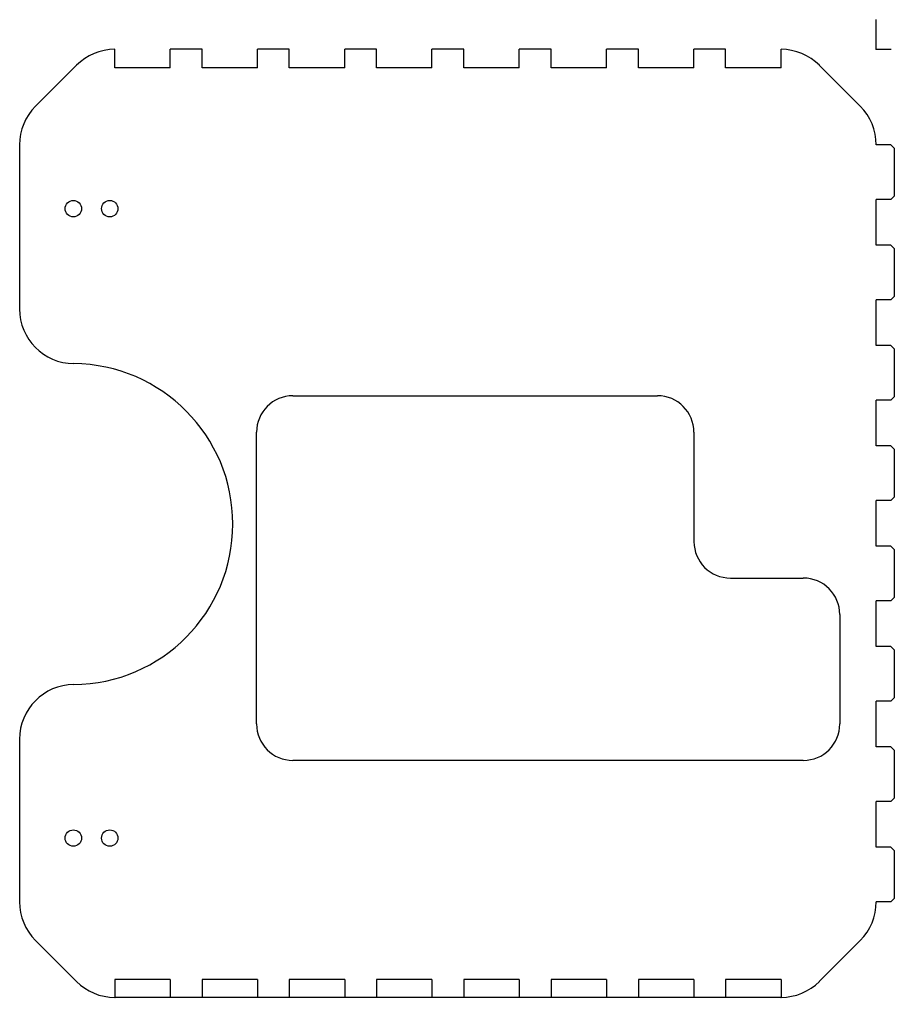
# Model space of a CAD drawing. Header units: millimetres. Extents: x -845 to 314, y -782 to 32.
# Drawn here: x -539.9 to -299.9, y -505 to -236.8 of the extents above; entities that cross this region are included whole.
import ezdxf

# ---------------------------------------------------------------- set-up
doc = ezdxf.new("R2010")
doc.units = ezdxf.units.MM
doc.header["$PDSIZE"] = -1

msp = doc.modelspace()

# ---------------------------------------------------------------- linework, layer by layer
at = {"color": 7, "linetype": 'Continuous'}
for q in [(-304.9, -236.84), (-300.82, -245)]:
    msp.add_line((-304.9, -245), q, dxfattribs=at)
at = {"color": 7, "linetype": 'Continuous', "lineweight": 25}
for p, q in [((-513.79, -250.1), (-513.79, -245)), ((-489.85, -245), (-498.59, -245)), ((-498.59, -250.1), (-498.59, -245)), ((-489.85, -250.1), (-489.85, -245)), ((-465.91, -245), (-474.65, -245)), ((-474.65, -250.1), (-474.65, -245)), ((-465.91, -250.1), (-465.91, -245)), ((-441.97, -245), (-450.71, -245)), ((-450.71, -250.1), (-450.71, -245)), ((-441.97, -250.1), (-441.97, -245)), ((-418.03, -245), (-426.77, -245)), ((-426.77, -250.1), (-426.77, -245)), ((-418.03, -250.1), (-418.03, -245)), ((-394.09, -245), (-402.83, -245)), ((-402.83, -250.1), (-402.83, -245)), ((-394.09, -250.1), (-394.09, -245)), ((-370.15, -245), (-378.89, -245)), ((-378.89, -250.1), (-378.89, -245)), ((-370.15, -250.1), (-370.15, -245)), ((-346.21, -245), (-354.95, -245)), ((-354.95, -250.1), (-354.95, -245)), ((-346.21, -250.1), (-346.21, -245)), ((-331.01, -250.1), (-331.01, -245)), ((-535.51, -260.61), (-524.29, -249.39)), ((-498.59, -250.1), (-513.79, -250.1)), ((-474.65, -250.1), (-489.85, -250.1)), ((-450.71, -250.1), (-465.91, -250.1)), ((-426.77, -250.1), (-441.97, -250.1)), ((-402.83, -250.1), (-418.03, -250.1)), ((-378.89, -250.1), (-394.09, -250.1)), ((-354.95, -250.1), (-370.15, -250.1)), ((-331.01, -250.1), (-346.21, -250.1)), ((-320.51, -249.39), (-309.29, -260.61)), ((-539.9, -271.21), (-539.9, -316.2)), ((-300.9, -271.21), (-304.9, -271.21)), ((-299.9, -272.21), (-300.9, -271.21)), ((-299.9, -285.21), (-299.9, -272.21)), ((-304.9, -298.72), (-304.9, -286.21)), ((-300.9, -286.21), (-304.9, -286.21)), ((-300.9, -286.21), (-299.9, -285.21)), ((-300.9, -298.72), (-304.9, -298.72)), ((-299.9, -299.72), (-300.9, -298.72)), ((-299.9, -312.72), (-299.9, -299.72)), ((-304.9, -326.23), (-304.9, -313.72)), ((-300.9, -313.72), (-304.9, -313.72)), ((-300.9, -313.72), (-299.9, -312.72)), ((-300.9, -326.23), (-304.9, -326.23)), ((-299.9, -327.23), (-300.9, -326.23)), ((-299.9, -340.23), (-299.9, -327.23)), ((-464.9, -340), (-364.9, -340)), ((-300.9, -341.23), (-299.9, -340.23)), ((-300.9, -341.23), (-304.9, -341.23)), ((-304.9, -353.74), (-304.9, -341.23)), ((-474.9, -430), (-474.9, -350)), ((-354.9, -350), (-354.9, -380)), ((-300.9, -353.74), (-304.9, -353.74)), ((-299.9, -354.74), (-300.9, -353.74)), ((-299.9, -367.74), (-299.9, -354.74)), ((-304.9, -381.26), (-304.9, -368.74)), ((-300.9, -368.74), (-304.9, -368.74)), ((-300.9, -368.74), (-299.9, -367.74)), ((-300.9, -381.26), (-304.9, -381.26)), ((-299.9, -382.26), (-300.9, -381.26)), ((-299.9, -395.26), (-299.9, -382.26)), ((-344.9, -390), (-324.9, -390)), ((-304.9, -408.77), (-304.9, -396.26)), ((-300.9, -396.26), (-304.9, -396.26)), ((-300.9, -396.26), (-299.9, -395.26)), ((-314.9, -400), (-314.9, -430)), ((-300.9, -408.77), (-304.9, -408.77)), ((-299.9, -409.77), (-300.9, -408.77)), ((-299.9, -422.77), (-299.9, -409.77)), ((-300.9, -423.77), (-299.9, -422.77)), ((-304.9, -436.28), (-304.9, -423.77)), ((-300.9, -423.77), (-304.9, -423.77)), ((-539.9, -434.2), (-539.9, -478.79)), ((-300.9, -436.28), (-304.9, -436.28)), ((-299.9, -437.28), (-300.9, -436.28)), ((-299.9, -450.28), (-299.9, -437.28)), ((-324.9, -440), (-464.9, -440)), ((-300.9, -451.28), (-299.9, -450.28)), ((-304.9, -463.79), (-304.9, -451.28)), ((-300.9, -451.28), (-304.9, -451.28)), ((-300.9, -463.79), (-304.9, -463.79)), ((-299.9, -464.79), (-300.9, -463.79)), ((-299.9, -477.79), (-299.9, -464.79)), ((-300.9, -478.79), (-304.9, -478.79)), ((-300.9, -478.79), (-299.9, -477.79)), ((-524.29, -500.61), (-535.51, -489.39)), ((-309.29, -489.39), (-320.51, -500.61)), ((-513.79, -500.1), (-513.79, -505)), ((-498.59, -500.1), (-513.79, -500.1)), ((-498.59, -500.1), (-498.59, -505)), ((-474.65, -500.1), (-489.85, -500.1)), ((-489.85, -500.1), (-489.85, -505)), ((-474.65, -500.1), (-474.65, -505)), ((-450.71, -500.1), (-465.91, -500.1)), ((-465.91, -500.1), (-465.91, -505)), ((-450.71, -500.1), (-450.71, -505)), ((-426.77, -500.1), (-441.97, -500.1)), ((-441.97, -500.1), (-441.97, -505)), ((-426.77, -500.1), (-426.77, -505)), ((-418.03, -500.1), (-418.03, -505)), ((-402.83, -500.1), (-418.03, -500.1)), ((-402.83, -500.1), (-402.83, -505)), ((-378.89, -500.1), (-394.09, -500.1)), ((-394.09, -500.1), (-394.09, -505)), ((-378.89, -500.1), (-378.89, -505)), ((-370.15, -500.1), (-370.15, -505)), ((-354.95, -500.1), (-370.15, -500.1)), ((-354.95, -500.1), (-354.95, -505)), ((-346.21, -500.1), (-346.21, -505)), ((-331.01, -500.1), (-346.21, -500.1)), ((-331.01, -500.1), (-331.01, -505)), ((-513.79, -505), (-513.69, -505)), ((-331.11, -505), (-513.69, -505)), ((-331.11, -505), (-331.01, -505))]:
    msp.add_line(p, q, dxfattribs=at)
for centre in [(-525.15, -288.7), (-515.15, -288.7), (-525.15, -461.3), (-515.15, -461.3)]:
    msp.add_circle(centre, 2.25, dxfattribs=at)
for centre, radius, start, end in [((-513.69, -260), 15, 90.382, 135), ((-331.11, -260), 15, 45, 89.618), ((-524.9, -271.21), 15, 135, 180), ((-319.9, -271.21), 15, 0, 45), ((-524.9, -316.2), 15, 180, 269.5144), ((-525.4, -375.2), 44, 270.4856, 89.5144), ((-464.9, -350), 10, 90, 180), ((-364.9, -350), 10, 0, 90), ((-344.9, -380), 10, 180, 270), ((-324.9, -400), 10, 0, 90), ((-524.9, -434.2), 15, 90.4856, 180), ((-464.9, -430), 10, 180, 270), ((-324.9, -430), 10, 270, 0), ((-524.9, -478.79), 15, 180, 225), ((-319.9, -478.79), 15, 315, 0), ((-513.69, -490), 15, 225, 269.618), ((-331.11, -490), 15, 270.382, 315)]:
    msp.add_arc(centre, radius, start, end, dxfattribs=at)
at = {"color": 7, "linetype": 'Continuous'}
msp.add_point((-304.9, -245), dxfattribs=at)

doc.saveas('drawing.dxf')
